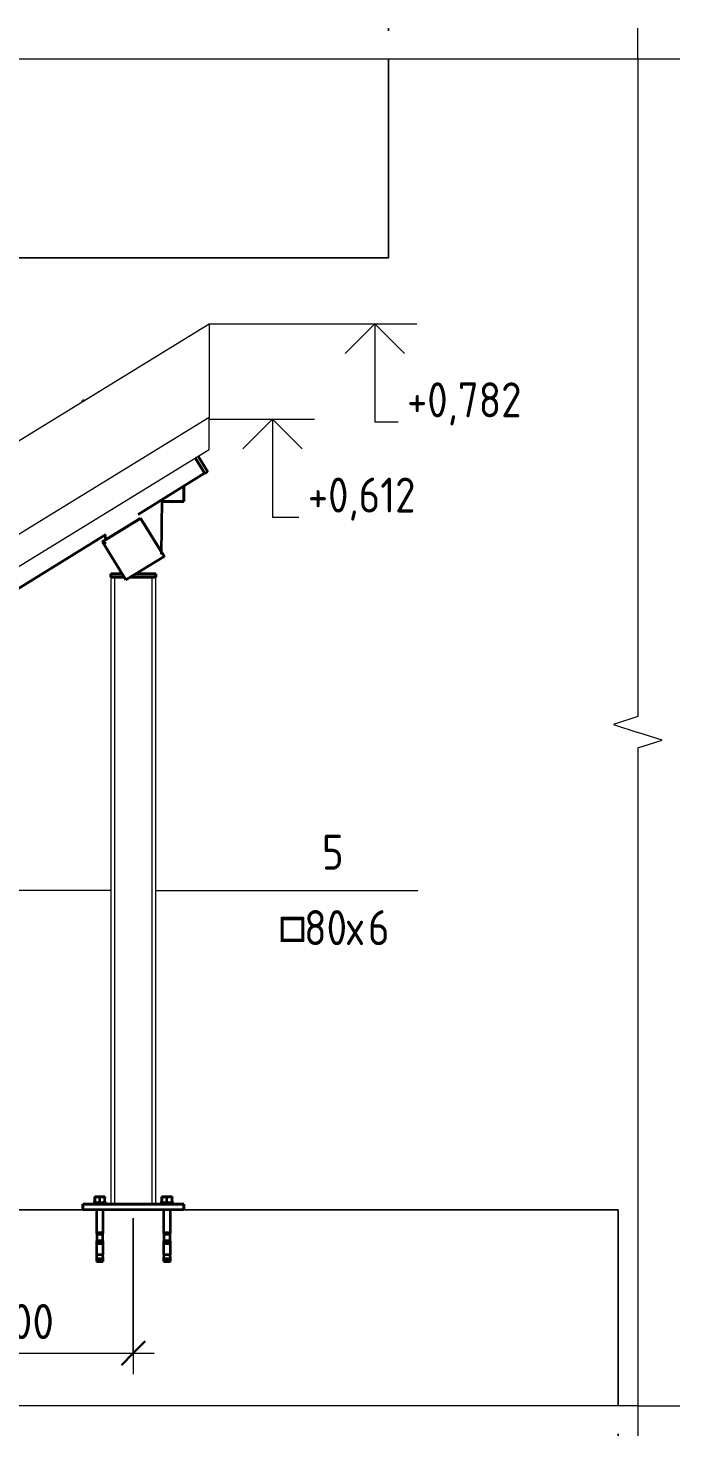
# Model space of a CAD drawing. Header units: millimetres. Extents: x 38797 to 82950, y -34477 to 2697.
# Drawn here: x 50474 to 51636, y -1204 to 1310 of the extents above; entities that cross this region are included whole.
import ezdxf

# ---------------------------------------------------------------- set-up
doc = ezdxf.new("R2010")
doc.units = ezdxf.units.MM
for name, color, linetype, lineweight in [('AA_Dim', 7, 'Continuous', 9), ('AA_Dim-25', 7, 'Continuous', 9), ('AA_Oformlenie', 7, 'Continuous', 9), ('AA_Vinoska', 7, 'Continuous', 9), ('AA_Visotnaya otmetka', 7, 'Continuous', 9), ('AF_Balki', 7, 'Continuous', 20), ('AF_Pokritie', 7, 'Continuous', 9), ('AF_Stena_Опалубка', 253, 'Continuous', 20), ('KR_Colonna_KG', 7, 'Continuous', 20), ('KR_Detal', 7, 'Continuous', 20)]:
    doc.layers.add(name, color=color, linetype=linetype, lineweight=lineweight)
doc.styles.add('ISOCPEUR', font='isocpeur.TTF', dxfattribs={"width": 0.9, "height": 62.5})
doc.styles.add('ISOCPEUR_3', font='isocpeur.TTF', dxfattribs={"width": 0.85, "height": 62.5})
doc.styles.add('ISOCPEUR_4', font='isocpeur.TTF', dxfattribs={"width": 0.85, "height": 62.5})
doc.dimstyles.new('01_Точн_3_знака__непрозр_', dxfattribs={"dimscale": 304.8, "dimtxt": 62.672186, "dimasz": 0.139436, "dimexe": 0.123031, "dimexo": 0.082021, "dimgap": 0.020505, "dimtad": 1, "dimdec": 3, "dimrnd": 0.001, "dimdsep": 46, "dimtxsty": 'ISOCPEUR', "dimblk1": 'OBLIQUE', "dimblk2": 'OBLIQUE', "dimsah": 1, "dimcen": 0.09, "dimdle": 0.123031, "dimazin": 0, "dimtfac": 1, "dimtdec": 4, "dimtix": 1, "dimtmove": 0, "dimatfit": 3, "dimfxl": 1, "dimtvp": 1, "dimtfill": 1, "dimtolj": 1, "dimtzin": 0, "dimlwd": 18, "dimlwe": 18, "dimarcsym": 2})

# ---------------------------------------------------------------- blocks, each defined once
blk = doc.blocks.new('243_Профиль гнутый сварной квадратный _НесКол_2ур_ - 80х6-3867430-Разрез 1 КМ')
at = {"layer": 'KR_Colonna_KG', "lineweight": 9}
for p, q in [((43742.1, -790), (43742.1, 329.9)), ((43808.1, 329.9), (43808.1, -790))]:
    blk.add_line(p, q, dxfattribs=at)
blk = doc.blocks.new('354_Прокат Лист _НесКаркас_РабПлоск_ - 354_Прокат Лист _НесКаркас_РабПлоск_-3866505-Разрез 1 КМ')
at = {"layer": 'AF_Balki', "lineweight": 35}
for p, q in [((43685.1, -790), (43685.1, -800)), ((43685.1, -800), (43685.1, -790)), ((43685.1, -790), (43709.1, -790)), ((43865.1, -790), (43685.1, -790)), ((43709.1, -800), (43685.1, -800)), ((43865.1, -800), (43685.1, -800)), ((43721.1, -790), (43829.1, -790)), ((43829.1, -800), (43721.1, -800)), ((43841.1, -790), (43865.1, -790)), ((43865.1, -800), (43841.1, -800)), ((43865.1, -790), (43865.1, -800)), ((43865.1, -800), (43865.1, -790))]:
    blk.add_line(p, q, dxfattribs=at)
blk = doc.blocks.new('354_Анкер клиновой _СоедНесК_РабПлоск_ - M12x120_20-3803632-Разрез 1 КМ')
at = {"layer": 'KR_Detal', "lineweight": 35}
for p, q in [((43710.6, -776.7), (43706.1, -776.7)), ((43706.1, -776.7), (43710.6, -776.7)), ((43706.1, -777.9), (43706.1, -786.3)), ((43706.1, -786.3), (43706.1, -777.9)), ((43715.1, -776.7), (43710.6, -776.7)), ((43710.6, -776.7), (43715.1, -776.7)), ((43715.1, -776.7), (43719.6, -776.7)), ((43719.6, -776.7), (43715.1, -776.7)), ((43715.1, -786.3), (43715.1, -777.9)), ((43715.1, -786.3), (43715.1, -777.9)), ((43719.6, -776.7), (43724.1, -776.7)), ((43724.1, -776.7), (43719.6, -776.7)), ((43724.1, -786.3), (43724.1, -777.9)), ((43724.1, -786.3), (43724.1, -777.9)), ((43710.6, -787.5), (43706.1, -787.5)), ((43706.1, -787.5), (43710.6, -787.5)), ((43709.1, -800), (43709.1, -840.9)), ((43709.3, -787.5), (43720.9, -787.5)), ((43720.9, -787.5), (43709.3, -787.5)), ((43715.1, -787.5), (43710.6, -787.5)), ((43710.6, -787.5), (43715.1, -787.5)), ((43719.6, -787.5), (43715.1, -787.5)), ((43715.1, -787.5), (43719.6, -787.5)), ((43719.6, -787.5), (43724.1, -787.5)), ((43724.1, -787.5), (43719.6, -787.5)), ((43721.1, -840.9), (43721.1, -800)), ((43709.1, -840.9), (43709.7, -843.3)), ((43721.1, -840.9), (43709.1, -840.9)), ((43709.1, -840.9), (43721.1, -840.9)), ((43709.7, -843.3), (43709.7, -855.5)), ((43720.5, -843.3), (43709.7, -843.3)), ((43709.7, -843.3), (43720.5, -843.3)), ((43720.5, -843.3), (43721.1, -840.9)), ((43720.5, -855.5), (43720.5, -843.3)), ((43709.1, -855.5), (43709.1, -860.3)), ((43709.1, -855.5), (43721.1, -855.5)), ((43709.1, -860.3), (43709.1, -880.3)), ((43709.1, -860.3), (43721.1, -860.3)), ((43721.1, -860.3), (43709.1, -860.3)), ((43709.6, -879.6), (43709.1, -887.5)), ((43720.9, -855.5), (43709.3, -855.5)), ((43720.9, -860.3), (43709.3, -860.3)), ((43709.3, -860.3), (43720.9, -860.3)), ((43720.3, -855.5), (43709.8, -855.5)), ((43709.8, -855.5), (43720.3, -855.5)), ((43711, -860.3), (43719.1, -860.3)), ((43719.1, -860.3), (43711, -860.3)), ((43711, -860.3), (43719.1, -860.3)), ((43719.1, -860.3), (43711, -860.3)), ((43721.1, -887.5), (43720.5, -879.6)), ((43721.1, -860.3), (43721.1, -855.5)), ((43721.1, -880.3), (43721.1, -860.3)), ((43721.1, -880.3), (43709.1, -880.3)), ((43709.1, -887.5), (43709.1, -892.3)), ((43721.1, -887.5), (43709.1, -887.5)), ((43709.1, -887.5), (43721.1, -887.5)), ((43721.1, -892.3), (43709.1, -892.3)), ((43709.3, -880.3), (43709.5, -880.3)), ((43709.3, -892.3), (43720.9, -892.3)), ((43720.6, -880.3), (43720.9, -880.3)), ((43721.1, -892.3), (43721.1, -887.5))]:
    blk.add_line(p, q, dxfattribs=at)
for points in [[(43710.6, -776.7), (43709.8, -776.7), (43708.2, -776.9), (43706.8, -777.5), (43706.1, -777.9)], [(43706.1, -777.9), (43706.8, -777.5), (43708.2, -776.9), (43709.8, -776.7), (43710.6, -776.7)], [(43706.1, -777.9), (43706.1, -777.5), (43706.1, -776.9), (43706.1, -776.7), (43706.1, -776.7)], [(43706.1, -776.7), (43706.1, -776.7), (43706.1, -776.9), (43706.1, -777.5), (43706.1, -777.9)], [(43715.1, -777.9), (43714.3, -777.5), (43712.9, -776.9), (43711.3, -776.7), (43710.6, -776.7)], [(43710.6, -776.7), (43711.3, -776.7), (43712.9, -776.9), (43714.3, -777.5), (43715.1, -777.9)], [(43719.6, -776.7), (43718.8, -776.7), (43717.2, -776.9), (43715.8, -777.5), (43715.1, -777.9)], [(43715.1, -777.9), (43715.8, -777.5), (43717.2, -776.9), (43718.8, -776.7), (43719.6, -776.7)], [(43724.1, -777.9), (43723.3, -777.5), (43721.9, -776.9), (43720.3, -776.7), (43719.6, -776.7)], [(43719.6, -776.7), (43720.3, -776.7), (43721.9, -776.9), (43723.3, -777.5), (43724.1, -777.9)], [(43724.1, -777.9), (43724.1, -777.5), (43724.1, -776.9), (43724.1, -776.7), (43724.1, -776.7)], [(43724.1, -776.7), (43724.1, -776.7), (43724.1, -776.9), (43724.1, -777.5), (43724.1, -777.9)], [(43706.1, -786.3), (43706.8, -786.7), (43708.2, -787.3), (43709.8, -787.5), (43710.6, -787.5)], [(43710.6, -787.5), (43709.8, -787.5), (43708.2, -787.3), (43706.8, -786.7), (43706.1, -786.3)], [(43706.1, -786.3), (43706.1, -786.7), (43706.1, -787.3), (43706.1, -787.5), (43706.1, -787.5)], [(43706.1, -787.5), (43706.1, -787.5), (43706.1, -787.3), (43706.1, -786.7), (43706.1, -786.3)], [(43710.6, -787.5), (43711.3, -787.5), (43712.9, -787.3), (43714.3, -786.7), (43715.1, -786.3)], [(43715.1, -786.3), (43715.8, -786.7), (43717.2, -787.3), (43718.8, -787.5), (43719.6, -787.5)], [(43719.6, -787.5), (43720.3, -787.5), (43721.9, -787.3), (43723.3, -786.7), (43724.1, -786.3)], [(43724.1, -786.3), (43723.3, -786.7), (43721.9, -787.3), (43720.3, -787.5), (43719.6, -787.5)], [(43724.1, -786.3), (43724.1, -786.7), (43724.1, -787.3), (43724.1, -787.5), (43724.1, -787.5)], [(43724.1, -787.5), (43724.1, -787.5), (43724.1, -787.3), (43724.1, -786.7), (43724.1, -786.3)]]:
    blk.add_open_spline(points, degree=3, dxfattribs=at)
for points, knots in [([(43715.1, -786.3), (43714.3, -786.7), (43713, -787.3), (43711.5, -787.5), (43710.8, -787.5)], [0, 0, 0, 0, 0.5, 0.9441988, 0.9441988, 0.9441988, 0.9441988]), ([(43719.3, -787.5), (43718.6, -787.5), (43717.2, -787.3), (43715.8, -786.7), (43715.1, -786.3)], [0.0558012, 0.0558012, 0.0558012, 0.0558012, 0.5, 1, 1, 1, 1])]:
    blk.add_open_spline(points, degree=3, knots=knots, dxfattribs=at)
blk = doc.blocks.new('354_Шайба_ГОСТ 11371-78_СоедНесК_РабПлоск_ - Шайба_ГОСТ 11371-78-3803743-Разрез 1 КМ')
at = {"layer": 'KR_Detal', "lineweight": 35}
for p, q in [((43703.1, -787.5), (43703.1, -790)), ((43703.1, -787.5), (43727.1, -787.5)), ((43704.4, -787.5), (43703.1, -787.5)), ((43703.1, -790), (43704.4, -790)), ((43704.4, -790), (43703.1, -790)), ((43726.4, -787.5), (43704.7, -787.5)), ((43704.7, -790), (43709.1, -790)), ((43726.4, -790), (43704.7, -790)), ((43708.8, -787.5), (43721.3, -787.5)), ((43721.3, -787.5), (43708.8, -787.5)), ((43708.8, -790), (43721.3, -790)), ((43721.1, -790), (43726.4, -790)), ((43727.1, -787.5), (43726.7, -787.5)), ((43726.7, -790), (43727.1, -790)), ((43727.1, -790), (43726.7, -790)), ((43727.1, -790), (43727.1, -787.5))]:
    blk.add_line(p, q, dxfattribs=at)
blk = doc.blocks.new('354_Анкер клиновой _СоедНесК_РабПлоск_ - M12x120_20-V2-Разрез 1 КМ')
at = {"layer": 'KR_Detal', "lineweight": 35}
for p, q in [((43830.6, -776.7), (43826.1, -776.7)), ((43826.1, -776.7), (43830.6, -776.7)), ((43826.1, -777.9), (43826.1, -786.3)), ((43826.1, -786.3), (43826.1, -777.9)), ((43835.1, -776.7), (43830.6, -776.7)), ((43830.6, -776.7), (43835.1, -776.7)), ((43835.1, -776.7), (43839.6, -776.7)), ((43839.6, -776.7), (43835.1, -776.7)), ((43835.1, -786.3), (43835.1, -777.9)), ((43835.1, -786.3), (43835.1, -777.9)), ((43839.6, -776.7), (43844.1, -776.7)), ((43844.1, -776.7), (43839.6, -776.7)), ((43844.1, -786.3), (43844.1, -777.9)), ((43844.1, -786.3), (43844.1, -777.9)), ((43830.6, -787.5), (43826.1, -787.5)), ((43826.1, -787.5), (43830.6, -787.5)), ((43829.1, -800), (43829.1, -840.9)), ((43829.3, -787.5), (43840.9, -787.5)), ((43840.9, -787.5), (43829.3, -787.5)), ((43835.1, -787.5), (43830.6, -787.5)), ((43830.6, -787.5), (43835.1, -787.5)), ((43839.6, -787.5), (43835.1, -787.5)), ((43835.1, -787.5), (43839.6, -787.5)), ((43839.6, -787.5), (43844.1, -787.5)), ((43844.1, -787.5), (43839.6, -787.5)), ((43841.1, -840.9), (43841.1, -800)), ((43829.1, -840.9), (43829.7, -843.3)), ((43835.9, -840.9), (43829.1, -840.9)), ((43829.1, -840.9), (43841.1, -840.9)), ((43829.7, -843.3), (43829.7, -855.5)), ((43835.9, -843.3), (43829.7, -843.3)), ((43829.7, -843.3), (43840.5, -843.3)), ((43840.5, -843.3), (43836, -843.3)), ((43841.1, -840.9), (43836.1, -840.9)), ((43840.5, -843.3), (43841.1, -840.9)), ((43840.5, -855.5), (43840.5, -843.3)), ((43829.1, -855.5), (43829.1, -860.3)), ((43829.1, -855.5), (43841.1, -855.5)), ((43829.1, -860.3), (43829.1, -880.3)), ((43829.1, -860.3), (43841.1, -860.3)), ((43841.1, -860.3), (43829.1, -860.3)), ((43829.6, -879.6), (43829.1, -887.5)), ((43840.9, -855.5), (43829.3, -855.5)), ((43840.9, -860.3), (43829.3, -860.3)), ((43829.3, -860.3), (43840.9, -860.3)), ((43840.3, -855.5), (43829.8, -855.5)), ((43829.8, -855.5), (43840.3, -855.5)), ((43831, -860.3), (43835.9, -860.3)), ((43835.9, -860.3), (43831, -860.3)), ((43831, -860.3), (43835.9, -860.3)), ((43835.9, -860.3), (43831, -860.3)), ((43836.1, -860.3), (43839.1, -860.3)), ((43839.1, -860.3), (43836.1, -860.3)), ((43836.1, -860.3), (43839.1, -860.3)), ((43839.1, -860.3), (43836.1, -860.3)), ((43841.1, -887.5), (43840.5, -879.6)), ((43841.1, -860.3), (43841.1, -855.5)), ((43841.1, -880.3), (43841.1, -860.3)), ((43841.1, -880.3), (43829.1, -880.3)), ((43829.1, -887.5), (43829.1, -892.3)), ((43835.9, -887.5), (43829.1, -887.5)), ((43829.1, -887.5), (43841.1, -887.5)), ((43841.1, -892.3), (43829.1, -892.3)), ((43829.3, -880.3), (43829.5, -880.3)), ((43829.3, -892.3), (43840.9, -892.3)), ((43841.1, -887.5), (43836.1, -887.5)), ((43840.6, -880.3), (43840.9, -880.3)), ((43841.1, -892.3), (43841.1, -887.5))]:
    blk.add_line(p, q, dxfattribs=at)
for points in [[(43830.6, -776.7), (43829.8, -776.7), (43828.2, -776.9), (43826.8, -777.5), (43826.1, -777.9)], [(43826.1, -777.9), (43826.8, -777.5), (43828.2, -776.9), (43829.8, -776.7), (43830.6, -776.7)], [(43826.1, -777.9), (43826.1, -777.5), (43826.1, -776.9), (43826.1, -776.7), (43826.1, -776.7)], [(43826.1, -776.7), (43826.1, -776.7), (43826.1, -776.9), (43826.1, -777.5), (43826.1, -777.9)], [(43835.1, -777.9), (43834.3, -777.5), (43832.9, -776.9), (43831.3, -776.7), (43830.6, -776.7)], [(43830.6, -776.7), (43831.3, -776.7), (43832.9, -776.9), (43834.3, -777.5), (43835.1, -777.9)], [(43839.6, -776.7), (43838.8, -776.7), (43837.2, -776.9), (43835.8, -777.5), (43835.1, -777.9)], [(43835.1, -777.9), (43835.8, -777.5), (43837.2, -776.9), (43838.8, -776.7), (43839.6, -776.7)], [(43844.1, -777.9), (43843.3, -777.5), (43841.9, -776.9), (43840.3, -776.7), (43839.6, -776.7)], [(43839.6, -776.7), (43840.3, -776.7), (43841.9, -776.9), (43843.3, -777.5), (43844.1, -777.9)], [(43844.1, -777.9), (43844.1, -777.5), (43844.1, -776.9), (43844.1, -776.7), (43844.1, -776.7)], [(43844.1, -776.7), (43844.1, -776.7), (43844.1, -776.9), (43844.1, -777.5), (43844.1, -777.9)], [(43826.1, -786.3), (43826.8, -786.7), (43828.2, -787.3), (43829.8, -787.5), (43830.6, -787.5)], [(43830.6, -787.5), (43829.8, -787.5), (43828.2, -787.3), (43826.8, -786.7), (43826.1, -786.3)], [(43826.1, -786.3), (43826.1, -786.7), (43826.1, -787.3), (43826.1, -787.5), (43826.1, -787.5)], [(43826.1, -787.5), (43826.1, -787.5), (43826.1, -787.3), (43826.1, -786.7), (43826.1, -786.3)], [(43830.6, -787.5), (43831.3, -787.5), (43832.9, -787.3), (43834.3, -786.7), (43835.1, -786.3)], [(43835.1, -786.3), (43835.8, -786.7), (43837.2, -787.3), (43838.8, -787.5), (43839.6, -787.5)], [(43839.6, -787.5), (43840.3, -787.5), (43841.9, -787.3), (43843.3, -786.7), (43844.1, -786.3)], [(43844.1, -786.3), (43843.3, -786.7), (43841.9, -787.3), (43840.3, -787.5), (43839.6, -787.5)], [(43844.1, -786.3), (43844.1, -786.7), (43844.1, -787.3), (43844.1, -787.5), (43844.1, -787.5)], [(43844.1, -787.5), (43844.1, -787.5), (43844.1, -787.3), (43844.1, -786.7), (43844.1, -786.3)]]:
    blk.add_open_spline(points, degree=3, dxfattribs=at)
for points, knots in [([(43835.1, -786.3), (43834.3, -786.7), (43833, -787.3), (43831.5, -787.5), (43830.8, -787.5)], [0, 0, 0, 0, 0.5, 0.9441988, 0.9441988, 0.9441988, 0.9441988]), ([(43839.3, -787.5), (43838.6, -787.5), (43837.2, -787.3), (43835.8, -786.7), (43835.1, -786.3)], [0.0558012, 0.0558012, 0.0558012, 0.0558012, 0.5, 1, 1, 1, 1])]:
    blk.add_open_spline(points, degree=3, knots=knots, dxfattribs=at)
blk = doc.blocks.new('354_Шайба_ГОСТ 11371-78_СоедНесК_РабПлоск_ - Шайба_ГОСТ 11371-78-V3-Разрез 1 КМ')
at = {"layer": 'KR_Detal', "lineweight": 35}
for p, q in [((43823.1, -787.5), (43823.1, -790)), ((43823.1, -787.5), (43847.1, -787.5)), ((43824.7, -787.5), (43823.1, -787.5)), ((43823.1, -790), (43824.7, -790)), ((43824.7, -790), (43823.1, -790)), ((43846.7, -787.5), (43824.9, -787.5)), ((43824.9, -790), (43829.1, -790)), ((43846.7, -790), (43824.9, -790)), ((43828.8, -787.5), (43841.3, -787.5)), ((43841.3, -787.5), (43828.8, -787.5)), ((43828.8, -790), (43841.3, -790)), ((43841.1, -790), (43846.7, -790)), ((43847.1, -790), (43847.1, -787.5))]:
    blk.add_line(p, q, dxfattribs=at)
blk = doc.blocks.new('354_Анкер клиновой _СоедНесК_РабПлоск_ - M12x120_20-V4-Разрез 1 КМ')
at = {"layer": 'KR_Detal', "lineweight": 35}
for p, q in [((43710.6, -776.7), (43706.1, -776.7)), ((43706.1, -776.7), (43710.6, -776.7)), ((43706.1, -777.9), (43706.1, -786.3)), ((43706.1, -786.3), (43706.1, -777.9)), ((43715.1, -776.7), (43710.6, -776.7)), ((43710.6, -776.7), (43715.1, -776.7)), ((43715.1, -776.7), (43719.6, -776.7)), ((43719.6, -776.7), (43715.1, -776.7)), ((43715.1, -786.3), (43715.1, -777.9)), ((43715.1, -786.3), (43715.1, -777.9)), ((43719.6, -776.7), (43724.1, -776.7)), ((43724.1, -776.7), (43719.6, -776.7)), ((43724.1, -786.3), (43724.1, -777.9)), ((43724.1, -786.3), (43724.1, -777.9)), ((43710.6, -787.5), (43706.1, -787.5)), ((43706.1, -787.5), (43710.6, -787.5)), ((43709.1, -800), (43709.1, -840.9)), ((43709.3, -787.5), (43720.9, -787.5)), ((43720.9, -787.5), (43709.3, -787.5)), ((43715.1, -787.5), (43710.6, -787.5)), ((43710.6, -787.5), (43715.1, -787.5)), ((43719.6, -787.5), (43715.1, -787.5)), ((43715.1, -787.5), (43719.6, -787.5)), ((43719.6, -787.5), (43724.1, -787.5)), ((43724.1, -787.5), (43719.6, -787.5)), ((43721.1, -840.9), (43721.1, -800)), ((43709.1, -840.9), (43709.7, -843.3)), ((43721.1, -840.9), (43709.1, -840.9)), ((43709.1, -840.9), (43721.1, -840.9)), ((43709.7, -843.3), (43709.7, -855.5)), ((43720.5, -843.3), (43709.7, -843.3)), ((43709.7, -843.3), (43720.5, -843.3)), ((43720.5, -843.3), (43721.1, -840.9)), ((43720.5, -855.5), (43720.5, -843.3)), ((43709.1, -855.5), (43709.1, -860.3)), ((43709.1, -860.3), (43709.1, -880.3)), ((43709.3, -855.5), (43720.9, -855.5)), ((43720.9, -855.5), (43709.3, -855.5)), ((43709.3, -860.3), (43720.9, -860.3)), ((43720.9, -860.3), (43709.3, -860.3)), ((43709.3, -860.3), (43720.9, -860.3)), ((43720.9, -860.3), (43709.3, -860.3)), ((43720.3, -855.5), (43709.8, -855.5)), ((43709.8, -855.5), (43720.3, -855.5)), ((43711, -860.3), (43719.1, -860.3)), ((43719.1, -860.3), (43711, -860.3)), ((43711, -860.3), (43719.1, -860.3)), ((43719.1, -860.3), (43711, -860.3)), ((43721.1, -860.3), (43721.1, -855.5)), ((43721.1, -880.3), (43721.1, -860.3)), ((43709.5, -880.3), (43709.1, -887.5)), ((43709.1, -887.5), (43709.1, -892.3)), ((43721.1, -887.5), (43709.1, -887.5)), ((43709.1, -887.5), (43721.1, -887.5)), ((43709.3, -880.3), (43709.5, -880.3)), ((43709.5, -880.3), (43709.3, -880.3)), ((43709.3, -892.3), (43720.9, -892.3)), ((43720.9, -892.3), (43709.3, -892.3)), ((43720.6, -880.3), (43720.9, -880.3)), ((43720.9, -880.3), (43720.6, -880.3)), ((43721.1, -887.5), (43720.6, -880.3)), ((43721.1, -892.3), (43721.1, -887.5))]:
    blk.add_line(p, q, dxfattribs=at)
for points in [[(43710.6, -776.7), (43709.8, -776.7), (43708.2, -776.9), (43706.8, -777.5), (43706.1, -777.9)], [(43706.1, -777.9), (43706.8, -777.5), (43708.2, -776.9), (43709.8, -776.7), (43710.6, -776.7)], [(43706.1, -777.9), (43706.1, -777.5), (43706.1, -776.9), (43706.1, -776.7), (43706.1, -776.7)], [(43706.1, -776.7), (43706.1, -776.7), (43706.1, -776.9), (43706.1, -777.5), (43706.1, -777.9)], [(43715.1, -777.9), (43714.3, -777.5), (43712.9, -776.9), (43711.3, -776.7), (43710.6, -776.7)], [(43710.6, -776.7), (43711.3, -776.7), (43712.9, -776.9), (43714.3, -777.5), (43715.1, -777.9)], [(43719.6, -776.7), (43718.8, -776.7), (43717.2, -776.9), (43715.8, -777.5), (43715.1, -777.9)], [(43715.1, -777.9), (43715.8, -777.5), (43717.2, -776.9), (43718.8, -776.7), (43719.6, -776.7)], [(43724.1, -777.9), (43723.3, -777.5), (43721.9, -776.9), (43720.3, -776.7), (43719.6, -776.7)], [(43719.6, -776.7), (43720.3, -776.7), (43721.9, -776.9), (43723.3, -777.5), (43724.1, -777.9)], [(43724.1, -777.9), (43724.1, -777.5), (43724.1, -776.9), (43724.1, -776.7), (43724.1, -776.7)], [(43724.1, -776.7), (43724.1, -776.7), (43724.1, -776.9), (43724.1, -777.5), (43724.1, -777.9)], [(43706.1, -786.3), (43706.8, -786.7), (43708.2, -787.3), (43709.8, -787.5), (43710.6, -787.5)], [(43710.6, -787.5), (43709.8, -787.5), (43708.2, -787.3), (43706.8, -786.7), (43706.1, -786.3)], [(43706.1, -786.3), (43706.1, -786.7), (43706.1, -787.3), (43706.1, -787.5), (43706.1, -787.5)], [(43706.1, -787.5), (43706.1, -787.5), (43706.1, -787.3), (43706.1, -786.7), (43706.1, -786.3)], [(43719.6, -787.5), (43720.3, -787.5), (43721.9, -787.3), (43723.3, -786.7), (43724.1, -786.3)], [(43724.1, -786.3), (43723.3, -786.7), (43721.9, -787.3), (43720.3, -787.5), (43719.6, -787.5)], [(43724.1, -786.3), (43724.1, -786.7), (43724.1, -787.3), (43724.1, -787.5), (43724.1, -787.5)], [(43724.1, -787.5), (43724.1, -787.5), (43724.1, -787.3), (43724.1, -786.7), (43724.1, -786.3)]]:
    blk.add_open_spline(points, degree=3, dxfattribs=at)
for points, knots in [([(43710.8, -787.5), (43711.5, -787.5), (43713, -787.3), (43714.3, -786.7), (43715.1, -786.3)], [0.0558012, 0.0558012, 0.0558012, 0.0558012, 0.5, 1, 1, 1, 1]), ([(43715.1, -786.3), (43714.3, -786.7), (43713, -787.3), (43711.5, -787.5), (43710.8, -787.5)], [0, 0, 0, 0, 0.5, 0.9441988, 0.9441988, 0.9441988, 0.9441988]), ([(43715.1, -786.3), (43715.8, -786.7), (43717.2, -787.3), (43718.6, -787.5), (43719.3, -787.5)], [0, 0, 0, 0, 0.5, 0.9441988, 0.9441988, 0.9441988, 0.9441988]), ([(43719.3, -787.5), (43718.6, -787.5), (43717.2, -787.3), (43715.8, -786.7), (43715.1, -786.3)], [0.0558012, 0.0558012, 0.0558012, 0.0558012, 0.5, 1, 1, 1, 1])]:
    blk.add_open_spline(points, degree=3, knots=knots, dxfattribs=at)
blk = doc.blocks.new('354_Шайба_ГОСТ 11371-78_СоедНесК_РабПлоск_ - Шайба_ГОСТ 11371-78-V5-Разрез 1 КМ')
at = {"layer": 'KR_Detal', "lineweight": 35}
for p, q in [((43703.1, -787.5), (43703.1, -790)), ((43703.1, -787.5), (43704.4, -787.5)), ((43704.4, -787.5), (43703.1, -787.5)), ((43703.1, -790), (43704.4, -790)), ((43704.4, -790), (43703.1, -790)), ((43704.7, -787.5), (43726.4, -787.5)), ((43726.4, -787.5), (43704.7, -787.5)), ((43704.7, -790), (43709.1, -790)), ((43709.1, -790), (43704.7, -790)), ((43708.8, -787.5), (43721.3, -787.5)), ((43721.3, -787.5), (43708.8, -787.5)), ((43721.1, -790), (43726.4, -790)), ((43726.4, -790), (43721.1, -790)), ((43726.7, -787.5), (43727.1, -787.5)), ((43727.1, -787.5), (43726.7, -787.5)), ((43726.7, -790), (43727.1, -790)), ((43727.1, -790), (43726.7, -790)), ((43727.1, -790), (43727.1, -787.5))]:
    blk.add_line(p, q, dxfattribs=at)
blk = doc.blocks.new('354_Анкер клиновой _СоедНесК_РабПлоск_ - M12x120_20-V6-Разрез 1 КМ')
at = {"layer": 'KR_Detal', "lineweight": 35}
for p, q in [((43830.6, -776.7), (43826.1, -776.7)), ((43826.1, -776.7), (43830.6, -776.7)), ((43826.1, -777.9), (43826.1, -786.3)), ((43826.1, -786.3), (43826.1, -777.9)), ((43835.1, -776.7), (43830.6, -776.7)), ((43830.6, -776.7), (43835.1, -776.7)), ((43835.1, -776.7), (43839.6, -776.7)), ((43839.6, -776.7), (43835.1, -776.7)), ((43835.1, -786.3), (43835.1, -777.9)), ((43835.1, -786.3), (43835.1, -777.9)), ((43839.6, -776.7), (43844.1, -776.7)), ((43844.1, -776.7), (43839.6, -776.7)), ((43844.1, -786.3), (43844.1, -777.9)), ((43844.1, -786.3), (43844.1, -777.9)), ((43830.6, -787.5), (43826.1, -787.5)), ((43826.1, -787.5), (43830.6, -787.5)), ((43829.1, -800), (43829.1, -840.9)), ((43829.3, -787.5), (43840.9, -787.5)), ((43840.9, -787.5), (43829.3, -787.5)), ((43835.1, -787.5), (43830.6, -787.5)), ((43830.6, -787.5), (43835.1, -787.5)), ((43839.6, -787.5), (43835.1, -787.5)), ((43835.1, -787.5), (43839.6, -787.5)), ((43839.6, -787.5), (43844.1, -787.5)), ((43844.1, -787.5), (43839.6, -787.5)), ((43841.1, -840.9), (43841.1, -800)), ((43829.1, -840.9), (43829.7, -843.3)), ((43835.9, -840.9), (43829.1, -840.9)), ((43829.1, -840.9), (43835.9, -840.9)), ((43829.7, -843.3), (43829.7, -855.5)), ((43835.9, -843.3), (43829.7, -843.3)), ((43829.7, -843.3), (43835.9, -843.3)), ((43840.5, -843.3), (43836, -843.3)), ((43836, -843.3), (43840.5, -843.3)), ((43841.1, -840.9), (43836.1, -840.9)), ((43836.1, -840.9), (43841.1, -840.9)), ((43840.5, -843.3), (43841.1, -840.9)), ((43840.5, -855.5), (43840.5, -843.3)), ((43829.1, -855.5), (43829.1, -860.3)), ((43829.1, -860.3), (43829.1, -880.3)), ((43829.3, -855.5), (43840.9, -855.5)), ((43840.9, -855.5), (43829.3, -855.5)), ((43829.3, -860.3), (43840.9, -860.3)), ((43840.9, -860.3), (43829.3, -860.3)), ((43829.3, -860.3), (43840.9, -860.3)), ((43840.9, -860.3), (43829.3, -860.3)), ((43840.3, -855.5), (43829.8, -855.5)), ((43829.8, -855.5), (43840.3, -855.5)), ((43831, -860.3), (43835.9, -860.3)), ((43835.9, -860.3), (43831, -860.3)), ((43831, -860.3), (43835.9, -860.3)), ((43835.9, -860.3), (43831, -860.3)), ((43836.1, -860.3), (43839.1, -860.3)), ((43839.1, -860.3), (43836.1, -860.3)), ((43836.1, -860.3), (43839.1, -860.3)), ((43839.1, -860.3), (43836.1, -860.3)), ((43841.1, -860.3), (43841.1, -855.5)), ((43841.1, -880.3), (43841.1, -860.3)), ((43829.5, -880.3), (43829.1, -887.5)), ((43829.1, -887.5), (43829.1, -892.3)), ((43835.9, -887.5), (43829.1, -887.5)), ((43829.1, -887.5), (43835.9, -887.5)), ((43829.3, -880.3), (43829.5, -880.3)), ((43829.5, -880.3), (43829.3, -880.3)), ((43829.3, -892.3), (43840.9, -892.3)), ((43840.9, -892.3), (43829.3, -892.3)), ((43841.1, -887.5), (43836.1, -887.5)), ((43836.1, -887.5), (43841.1, -887.5)), ((43840.6, -880.3), (43840.9, -880.3)), ((43840.9, -880.3), (43840.6, -880.3)), ((43841.1, -887.5), (43840.6, -880.3)), ((43841.1, -892.3), (43841.1, -887.5))]:
    blk.add_line(p, q, dxfattribs=at)
for points in [[(43830.6, -776.7), (43829.8, -776.7), (43828.2, -776.9), (43826.8, -777.5), (43826.1, -777.9)], [(43826.1, -777.9), (43826.8, -777.5), (43828.2, -776.9), (43829.8, -776.7), (43830.6, -776.7)], [(43826.1, -777.9), (43826.1, -777.5), (43826.1, -776.9), (43826.1, -776.7), (43826.1, -776.7)], [(43826.1, -776.7), (43826.1, -776.7), (43826.1, -776.9), (43826.1, -777.5), (43826.1, -777.9)], [(43835.1, -777.9), (43834.3, -777.5), (43832.9, -776.9), (43831.3, -776.7), (43830.6, -776.7)], [(43830.6, -776.7), (43831.3, -776.7), (43832.9, -776.9), (43834.3, -777.5), (43835.1, -777.9)], [(43839.6, -776.7), (43838.8, -776.7), (43837.2, -776.9), (43835.8, -777.5), (43835.1, -777.9)], [(43835.1, -777.9), (43835.8, -777.5), (43837.2, -776.9), (43838.8, -776.7), (43839.6, -776.7)], [(43844.1, -777.9), (43843.3, -777.5), (43841.9, -776.9), (43840.3, -776.7), (43839.6, -776.7)], [(43839.6, -776.7), (43840.3, -776.7), (43841.9, -776.9), (43843.3, -777.5), (43844.1, -777.9)], [(43844.1, -777.9), (43844.1, -777.5), (43844.1, -776.9), (43844.1, -776.7), (43844.1, -776.7)], [(43844.1, -776.7), (43844.1, -776.7), (43844.1, -776.9), (43844.1, -777.5), (43844.1, -777.9)], [(43826.1, -786.3), (43826.8, -786.7), (43828.2, -787.3), (43829.8, -787.5), (43830.6, -787.5)], [(43830.6, -787.5), (43829.8, -787.5), (43828.2, -787.3), (43826.8, -786.7), (43826.1, -786.3)], [(43826.1, -786.3), (43826.1, -786.7), (43826.1, -787.3), (43826.1, -787.5), (43826.1, -787.5)], [(43826.1, -787.5), (43826.1, -787.5), (43826.1, -787.3), (43826.1, -786.7), (43826.1, -786.3)], [(43839.6, -787.5), (43840.3, -787.5), (43841.9, -787.3), (43843.3, -786.7), (43844.1, -786.3)], [(43844.1, -786.3), (43843.3, -786.7), (43841.9, -787.3), (43840.3, -787.5), (43839.6, -787.5)], [(43844.1, -786.3), (43844.1, -786.7), (43844.1, -787.3), (43844.1, -787.5), (43844.1, -787.5)], [(43844.1, -787.5), (43844.1, -787.5), (43844.1, -787.3), (43844.1, -786.7), (43844.1, -786.3)]]:
    blk.add_open_spline(points, degree=3, dxfattribs=at)
for points, knots in [([(43830.8, -787.5), (43831.5, -787.5), (43833, -787.3), (43834.3, -786.7), (43835.1, -786.3)], [0.0558012, 0.0558012, 0.0558012, 0.0558012, 0.5, 1, 1, 1, 1]), ([(43835.1, -786.3), (43834.3, -786.7), (43833, -787.3), (43831.5, -787.5), (43830.8, -787.5)], [0, 0, 0, 0, 0.5, 0.9441988, 0.9441988, 0.9441988, 0.9441988]), ([(43835.1, -786.3), (43835.8, -786.7), (43837.2, -787.3), (43838.6, -787.5), (43839.3, -787.5)], [0, 0, 0, 0, 0.5, 0.9441988, 0.9441988, 0.9441988, 0.9441988]), ([(43839.3, -787.5), (43838.6, -787.5), (43837.2, -787.3), (43835.8, -786.7), (43835.1, -786.3)], [0.0558012, 0.0558012, 0.0558012, 0.0558012, 0.5, 1, 1, 1, 1])]:
    blk.add_open_spline(points, degree=3, knots=knots, dxfattribs=at)
blk = doc.blocks.new('354_Шайба_ГОСТ 11371-78_СоедНесК_РабПлоск_ - Шайба_ГОСТ 11371-78-V7-Разрез 1 КМ')
at = {"layer": 'KR_Detal', "lineweight": 35}
for p, q in [((43823.1, -787.5), (43823.1, -790)), ((43823.1, -787.5), (43824.7, -787.5)), ((43824.7, -787.5), (43823.1, -787.5)), ((43823.1, -790), (43824.7, -790)), ((43824.7, -790), (43823.1, -790)), ((43824.9, -787.5), (43846.7, -787.5)), ((43846.7, -787.5), (43824.9, -787.5)), ((43824.9, -790), (43829.1, -790)), ((43829.1, -790), (43824.9, -790)), ((43828.8, -787.5), (43841.3, -787.5)), ((43841.3, -787.5), (43828.8, -787.5)), ((43841.1, -790), (43846.7, -790)), ((43846.7, -790), (43841.1, -790)), ((43847.1, -790), (43847.1, -787.5))]:
    blk.add_line(p, q, dxfattribs=at)
blk = doc.blocks.new('253_Профиль гнутый сварной квадратный _НесКаркас_Балка_ - 40х4-3864069-Разрез 1 КМ')
at = {"layer": 'AF_Balki', "lineweight": 35}
for p, q in [((43896.5, 524.9), (43885.4, 542.8)), ((43885.4, 542.8), (43885.9, 541.9)), ((43885.4, 542.8), (43896.6, 524.6)), ((43885.7, 542.2), (43885.4, 542.8)), ((43898.3, 521.9), (43885.7, 542.2)), ((43885.9, 541.9), (43898.5, 521.6)), ((43783.8, 441.9), (43902.3, 515.4)), ((43901.1, 517.4), (43896.6, 524.6)), ((43896.7, 524.5), (43898.9, 521)), ((43900, 519.1), (43898.3, 521.9)), ((43898.5, 521.6), (43902.3, 515.5)), ((43899, 520.8), (43900.2, 518.9)), ((43902.3, 515.5), (43901.1, 517.4)), ((43383.9, 193.9), (43725.8, 406)), ((43282.9, 131.2), (43325.9, 157.9)), ((43241.1, 113.8), (43238, 118.8)), ((43238, 118.8), (43239, 117.1)), ((43238, 118.8), (43240.9, 114.1)), ((43239.2, 116.8), (43238, 118.8)), ((43239, 117.1), (43242.1, 112.2)), ((43241.4, 113.3), (43239.2, 116.8)), ((43240.9, 114.1), (43242.6, 111.4)), ((43244.9, 107.7), (43241.1, 113.8)), ((43242.8, 111.1), (43241.5, 113.1)), ((43242.1, 112.1), (43243.6, 109.7)), ((43243.6, 109.7), (43244.9, 107.7)), ((43244.9, 107.7), (43262.8, 118.8))]:
    blk.add_line(p, q, dxfattribs=at)
blk = doc.blocks.new('354_Прокат Лист _НесКаркас_РабПлоск_ - 354_Прокат Лист _НесКаркас_РабПлоск_-3866538-Разрез 1 КМ')
at = {"layer": 'AF_Balki', "lineweight": 35}
for p, q in [((43685.1, 643.7), (43685.1, 645)), ((43685.1, 645), (43685.1, 643.7)), ((43685.1, 645), (43687.2, 645)), ((43685.1, 645), (43687.2, 645)), ((43865.1, 465), (43865.1, 492.4)), ((43865.1, 492.4), (43865.1, 465)), ((43865.1, 465), (43826.2, 465)), ((43826.2, 465), (43865.1, 465))]:
    blk.add_line(p, q, dxfattribs=at)
blk = doc.blocks.new('354_Прокат Лист _НесКаркас_РабПлоск_ - 354_Прокат Лист _НесКаркас_РабПлоск_-V29-Разрез 1 КМ')
at = {"layer": 'AF_Balki', "lineweight": 35}
for p, q in [((43719.9, 392.7), (43788.1, 434.4)), ((43788.1, 435), (43720, 393.3)), ((43788.1, 434.4), (43788.1, 435)), ((43830, 367.2), (43788.1, 435)), ((43788.1, 434.4), (43830, 366.6)), ((43720, 393.3), (43719.9, 392.7)), ((43761.8, 324.9), (43719.9, 392.7)), ((43830, 366.6), (43761.8, 324.9)), ((43830, 367.2), (43830, 366.6))]:
    blk.add_line(p, q, dxfattribs=at)
blk = doc.blocks.new('354_Прокат Лист _НесКаркас_РабПлоск_ - 354_Прокат Лист _НесКаркас_РабПлоск_-V31-Разрез 1 КМ')
at = {"layer": 'AF_Balki', "lineweight": 35}
for p, q in [((43735.1, 329.9), (43735.1, 335.9)), ((43735.1, 335.9), (43755, 335.9)), ((43755, 335.9), (43735.1, 335.9)), ((43735.1, 335.9), (43735.1, 329.9)), ((43758.8, 329.9), (43735.1, 329.9)), ((43735.1, 329.9), (43758.8, 329.9)), ((43815.1, 329.9), (43770, 329.9)), ((43770, 329.9), (43815.1, 329.9)), ((43779.8, 335.9), (43815.1, 335.9)), ((43815.1, 335.9), (43779.8, 335.9)), ((43815.1, 335.9), (43815.1, 329.9)), ((43815.1, 329.9), (43815.1, 335.9))]:
    blk.add_line(p, q, dxfattribs=at)
blk = doc.blocks.new('354_Прокат Лист _НесКаркас_РабПлоск_ - 354_Прокат Лист _НесКаркас_РабПлоск_-V33-Разрез 1 КМ')
at = {"layer": 'AF_Balki', "lineweight": 35}
for p, q in [((43900.7, 518.1), (43885.4, 542.8)), ((43885.4, 542.8), (43902.7, 514.8)), ((43890.5, 545.9), (43905.8, 521.3)), ((43907.8, 518), (43890.5, 545.9)), ((43902.7, 514.8), (43900.7, 518.1)), ((43902.7, 514.8), (43907.8, 518)), ((43905.8, 521.3), (43907.8, 518))]:
    blk.add_line(p, q, dxfattribs=at)
blk = doc.blocks.new('011_Прямоугольник обрыва _ЭлУзла_ - 011_Прямоугольник обрыва _ЭлУзла_-3866050-Разрез 1 КМ')
at = {"layer": 'AA_Oformlenie'}
for p, q in [((41994.4, 1255.2), (44675.1, 1255.2)), ((44675.1, 1255.2), (44675.1, 80.7)), ((44675.1, 25), (44675.1, -1150.1)), ((44675.1, -1150.1), (41994.4, -1150.1))]:
    blk.add_line(p, q, dxfattribs=at)
blk = doc.blocks.new('DIMBLOCK20-Разрез 1 КМ')
at = {"layer": 'AA_Dim-25', "lineweight": 18}
for p, q in [((50261.2, -815), (50261.2, -1093.4)), ((50261.2, -1055.9), (50261.2, -815)), ((50661.2, -815), (50661.2, -1093.4)), ((50661.2, -1055.9), (50661.2, -815)), ((50261.2, -1055.9), (50698.7, -1055.9))]:
    blk.add_line(p, q, dxfattribs=at)
at = {"layer": 'AA_Dim-25', "lineweight": 30}
for p, q in [((50261.2, -1055.9), (50282.5, -1034.6)), ((50661.2, -1055.9), (50682.5, -1034.6)), ((50261.2, -1055.9), (50240, -1077.1)), ((50661.2, -1055.9), (50640, -1077.1))]:
    blk.add_line(p, q, dxfattribs=at)
at = {"layer": 'AA_Dim-25', "color": 0, "lineweight": 18, "insert": (50400.3, -968.2), "char_height": 62.5, "width": 146.156, "attachment_point": 1, "line_spacing_factor": 1.135194, "style": 'ISOCPEUR', "bg_fill": 3, "box_fill_scale": 1.25, "bg_fill_color": 256, "bg_fill_true_color": 13158600, "bg_fill_transparency": 0}
blk.add_mtext('400', dxfattribs=at)
blk = doc.blocks.new('_Oblique')
at = {"color": 0, "linetype": 'ByBlock', "lineweight": -2}
blk.add_line((-0.5, -0.5), (0.5, 0.5), dxfattribs=at)
blk = doc.blocks.new('Высотные отметки - Стрелка вниз высокая-400290-Разрез 1 КМ')
at = {"layer": 'AA_Vinoska'}
for p, q in [((44130.8, 782), (44280.8, 782)), ((44205.8, 782), (44152.7, 729)), ((44205.8, 782), (44205.8, 607)), ((44205.8, 782), (44258.8, 729)), ((44205.8, 607), (44493.3, 607))]:
    blk.add_line(p, q, dxfattribs=at)
blk = doc.blocks.new('043_М_КолонныКМ - Позиция_Наименование_дп14-3846640-Разрез 1 КМ')
at = {"layer": 'AA_Vinoska'}
blk.add_line((41382.6, -380.5), (41682.6, -380.5), dxfattribs=at)

msp = doc.modelspace()

# ---------------------------------------------------------------- linework, layer by layer
at = {"layer": 'AA_Vinoska'}
for p, q in [((51561.2411, 1255.1673), (51561.2411, 1310.1592)), ((51561.2411, 1255.1673), (51636.2411, 1255.1673)), ((51561.2411, 80.6975), (51517.916, 66.6204)), ((51517.916, 66.6204), (51561.2411, 52.5432)), ((51604.5423, 38.7932), (51561.2411, 52.5432)), ((51561.2411, 25.0432), (51604.5423, 38.7932)), ((50621.2411, -230.05), (50311.5847, -230.05)), ((50701.2411, -230.05), (50868.7411, -230.05)), ((51561.2411, -1150.0809), (51636.2411, -1150.0809)), ((51561.2411, -1150.0809), (51561.2411, -1203.6109))]:
    msp.add_line(p, q, dxfattribs=at)
at = {"layer": 'AA_Visotnaya otmetka'}
for p, q in [((50796.2411, 782), (50884.5141, 782)), ((50884.5141, 782), (51091.9617, 782)), ((50796.2411, 612), (50906.8655, 612)), ((50906.8655, 612), (50909.6595, 612))]:
    msp.add_line(p, q, dxfattribs=at)
at = {"layer": 'AF_Balki', "lineweight": 35}
for p, q in [((50711.6718, 371.0074), (50712.403, 468.2917)), ((50664.0572, 428.7535), (50616.3524, 399.5656)), ((50610.7563, 405.261), (50610.6874, 396.0996)), ((50709.8946, 377.3521), (50680.5647, 424.8335)), ((50610.6591, 392.3268), (50610.6377, 389.4812))]:
    msp.add_line(p, q, dxfattribs=at)
at = {"layer": 'AF_Pokritie'}
for p, q in [((50121.2411, 367), (50796.2411, 782)), ((50796.2411, 782), (50796.2411, 614.9667)), ((50796.2411, 614.9667), (50121.2411, 199.9667)), ((50796.2411, 557.9667), (50796.2411, 614.9667)), ((50121.2411, 142.9667), (50796.2411, 557.9667))]:
    msp.add_line(p, q, dxfattribs=at)
at = {"layer": 'AF_Stena_Опалубка', "lineweight": 9}
for p, q in [((51116.2411, 1305.1673), (51116.2411, 1310.1592)), ((51116.2411, 1310.1592), (51116.2411, 1305.1673)), ((51116.2411, 900), (51116.2411, 1255.1673)), ((51116.2411, 1255.1673), (51116.2411, 900)), ((47316.2411, 900), (51116.2411, 900)), ((51116.2411, 900), (47316.2411, 900)), ((51526.2411, -800), (48161.2411, -800)), ((50327.2411, -800), (50595.2411, -800)), ((50607.2411, -800), (50715.2411, -800)), ((50727.2411, -800), (51526.2411, -800)), ((51526.2411, -800), (51526.2411, -1150.0809)), ((51526.2411, -1150.0809), (51526.2411, -800)), ((51526.2411, -1200.0809), (51526.2411, -1203.6109)), ((51526.2411, -1203.6109), (51526.2411, -1200.0809))]:
    msp.add_line(p, q, dxfattribs=at)
at = {"layer": 'KR_Colonna_KG'}
for p, q in [((50621.2411, 329.9), (50621.2411, -790)), ((50621.2411, 329.9), (50633.2411, 329.9)), ((50633.2411, 329.9), (50621.2411, 329.9)), ((50627.4455, 329.9), (50633.2411, 329.9)), ((50633.2411, 329.9), (50627.4455, 329.9)), ((50633.2411, 329.9), (50644.9355, 329.9)), ((50644.9355, 329.9), (50633.2411, 329.9)), ((50633.2411, 329.9), (50644.9355, 329.9)), ((50644.9355, 329.9), (50633.2411, 329.9)), ((50656.2012, 329.9), (50689.2411, 329.9)), ((50689.231, 329.9), (50656.2012, 329.9)), ((50656.2012, 329.9), (50689.231, 329.9)), ((50689.231, 329.9), (50656.2012, 329.9)), ((50689.2411, 329.9), (50701.2411, 329.9)), ((50701.2411, 329.9), (50689.2411, 329.9)), ((50689.2411, 329.9), (50695.0366, 329.9)), ((50695.0366, 329.9), (50689.2411, 329.9)), ((50701.2411, -790), (50701.2411, 329.9)), ((50621.2411, -790), (50633.2411, -790)), ((50633.2411, -790), (50621.2411, -790)), ((50627.4455, -790), (50633.2411, -790)), ((50633.2411, -790), (50627.4455, -790)), ((50633.2411, -790), (50689.231, -790)), ((50689.231, -790), (50633.2411, -790)), ((50633.2411, -790), (50689.231, -790)), ((50689.231, -790), (50633.2411, -790)), ((50689.2411, -790), (50701.2411, -790)), ((50701.2411, -790), (50689.2411, -790)), ((50689.2411, -790), (50695.0366, -790)), ((50695.0366, -790), (50689.2411, -790))]:
    msp.add_line(p, q, dxfattribs=at)

# ---------------------------------------------------------------- block references
at = {"layer": 'AA_Oformlenie'}
msp.add_blockref('011_Прямоугольник обрыва _ЭлУзла_ - 011_Прямоугольник обрыва _ЭлУзла_-3866050-Разрез 1 КМ', (6886.1794, 0), dxfattribs=at)
at = {"layer": 'AA_Vinoska'}
for name, p in [('Высотные отметки - Стрелка вниз высокая-400290-Разрез 1 КМ', (6886.1794, 0)), ('043_М_КолонныКМ - Позиция_Наименование_дп14-3846640-Разрез 1 КМ', (9486.1794, 150.45))]:
    msp.add_blockref(name, p, dxfattribs=at)
at = {"layer": 'AF_Balki', "lineweight": 35}
for name in ['354_Прокат Лист _НесКаркас_РабПлоск_ - 354_Прокат Лист _НесКаркас_РабПлоск_-3866538-Разрез 1 КМ', '253_Профиль гнутый сварной квадратный _НесКаркас_Балка_ - 40х4-3864069-Разрез 1 КМ', '354_Прокат Лист _НесКаркас_РабПлоск_ - 354_Прокат Лист _НесКаркас_РабПлоск_-V33-Разрез 1 КМ', '354_Прокат Лист _НесКаркас_РабПлоск_ - 354_Прокат Лист _НесКаркас_РабПлоск_-V29-Разрез 1 КМ', '354_Прокат Лист _НесКаркас_РабПлоск_ - 354_Прокат Лист _НесКаркас_РабПлоск_-V31-Разрез 1 КМ', '354_Прокат Лист _НесКаркас_РабПлоск_ - 354_Прокат Лист _НесКаркас_РабПлоск_-3866505-Разрез 1 КМ']:
    msp.add_blockref(name, (6886.1794, 0), dxfattribs=at)
at = {"layer": 'KR_Colonna_KG', "lineweight": 9}
msp.add_blockref('243_Профиль гнутый сварной квадратный _НесКол_2ур_ - 80х6-3867430-Разрез 1 КМ', (6886.1794, 0), dxfattribs=at)
at = {"layer": 'KR_Detal', "lineweight": 35}
for name in ['354_Анкер клиновой _СоедНесК_РабПлоск_ - M12x120_20-3803632-Разрез 1 КМ', '354_Анкер клиновой _СоедНесК_РабПлоск_ - M12x120_20-V4-Разрез 1 КМ', '354_Анкер клиновой _СоедНесК_РабПлоск_ - M12x120_20-V2-Разрез 1 КМ', '354_Анкер клиновой _СоедНесК_РабПлоск_ - M12x120_20-V6-Разрез 1 КМ', '354_Шайба_ГОСТ 11371-78_СоедНесК_РабПлоск_ - Шайба_ГОСТ 11371-78-3803743-Разрез 1 КМ', '354_Шайба_ГОСТ 11371-78_СоедНесК_РабПлоск_ - Шайба_ГОСТ 11371-78-V5-Разрез 1 КМ', '354_Шайба_ГОСТ 11371-78_СоедНесК_РабПлоск_ - Шайба_ГОСТ 11371-78-V3-Разрез 1 КМ', '354_Шайба_ГОСТ 11371-78_СоедНесК_РабПлоск_ - Шайба_ГОСТ 11371-78-V7-Разрез 1 КМ']:
    msp.add_blockref(name, (6886.1794, 0), dxfattribs=at)

# ---------------------------------------------------------------- texts
at = {"layer": 'AA_Vinoska', "char_height": 62.5, "attachment_point": 1}
for s, insert, width, style in [('\\fISOCPEUR|b0|i0|c204|p34|;\\W.85;5', (50997.798, -130.0832), 45.99682, 'ISOCPEUR_3'), ('80', (50966.0075, -264.8243), 91.993641, 'ISOCPEUR_3'), ('\\fISOCPEUR|b0|i0|c204|p34|;\\W.85;6', (51079.861, -264.8243), 45.99682, 'ISOCPEUR_3'), ('\\fISOCPEUR|b0|i0|c130|p34|;\\W.85;□', (50918.2171, -264.8243), 57.921922, 'ISOCPEUR_4'), ('\\fISOCPEUR|b0|i0|c204|p34|;\\W.85;х', (51041.9098, -264.8243), 45.99682, 'ISOCPEUR_3')]:
    msp.add_mtext(s, dxfattribs=dict(at, insert=insert, width=width, style=style))

# ---------------------------------------------------------------- next in the draw order: texts
at = {"layer": 'AA_Visotnaya otmetka', "insert": (51149.5036, 677.6705), "char_height": 62.5, "width": 239.899334, "attachment_point": 1, "line_spacing_factor": 1.135194, "style": 'ISOCPEUR_3', "bg_fill": 3, "box_fill_scale": 1.25, "bg_fill_color": 256, "bg_fill_true_color": 13158600, "bg_fill_transparency": 0}
msp.add_mtext('+0,782', dxfattribs=at)

# ---------------------------------------------------------------- next in the draw order: dimensions: what is measured, and where the dimension line sits
at = {"layer": 'AA_Dim', "lineweight": 18}
dim = msp.add_linear_dim(base=(50661.2411, -1055.852), p1=(50261.2411, -790), p2=(50661.2411, -790), dimstyle='01_Точн_3_знака__непрозр_', override={"dimpost": '<>', "dimfxl": 400}, dxfattribs=at)
dim.commit()
dim.dimension.update_dxf_attribs({"geometry": 'DIMBLOCK20-Разрез 1 КМ', "text_midpoint": (50461.2411, -1018.352)})

# ---------------------------------------------------------------- next in the draw order: block references
at = {"layer": 'AA_Visotnaya otmetka'}
msp.add_blockref('Высотные отметки - Стрелка вниз высокая-400290-Разрез 1 КМ', (6703.8773, -170), dxfattribs=at)

# ---------------------------------------------------------------- next in the draw order: texts
at = {"layer": 'AA_Visotnaya otmetka', "insert": (50972.5283, 507.6705), "char_height": 62.5, "width": 227.11473, "attachment_point": 1, "line_spacing_factor": 1.135194, "style": 'ISOCPEUR_3', "bg_fill": 3, "box_fill_scale": 1.25, "bg_fill_color": 256, "bg_fill_true_color": 13158600, "bg_fill_transparency": 0}
msp.add_mtext('+0,612', dxfattribs=at)

doc.saveas('drawing.dxf')
